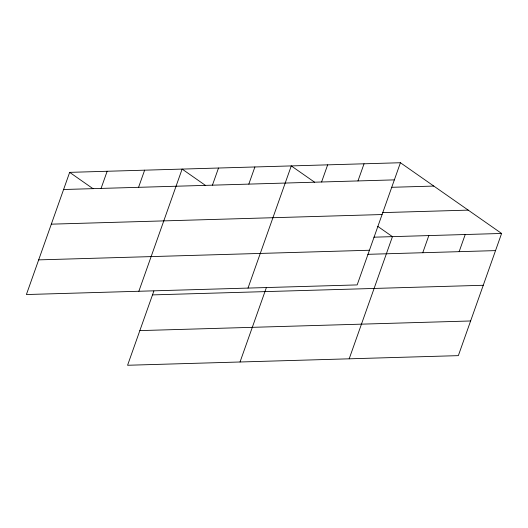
<?xml version="1.0" encoding="UTF-8"?>
<svg xmlns="http://www.w3.org/2000/svg" width="528" height="528" viewBox="0 0 528 528"><rect width="100%" height="100%" fill="white"/><g stroke="black" fill="none" stroke-linecap="round" stroke-linejoin="round"><path stroke-width="0.79" d="M400.429 162.736L69.663 172.359L26.4 294.538L357.159 284.909L400.429 162.736L501.6 233.462L458.337 355.641L127.571 365.264L153.859 291.04M101.079 188.41L107.151 171.27M138.567 187.321L144.639 170.174M138.857 291.265L182.127 169.085L205.498 185.427M212.434 185.17L218.506 168.029M248.82 184.114L254.892 166.967M248.008 288.09L291.278 165.911L314.648 182.246M240.029 361.997L266.317 287.773M321.585 181.995L327.657 164.848M357.971 180.939L364.043 163.792M349.186 358.816L392.449 236.643L377.758 226.367M422.763 252.727L428.835 235.58M459.142 251.665L465.214 234.524M63.591 189.506L394.357 179.876M391.769 187.295L433.811 186.074M382.51 212.619L468.211 210.124M51.322 224.162L382.081 214.54M373.85 237.184L501.6 233.462M38.676 259.875L369.435 250.252M367.778 254.324L495.528 250.609M152.493 294.895L483.252 285.272M139.847 330.607L470.606 320.978M69.663 172.359L93.034 188.701"/></g></svg>
